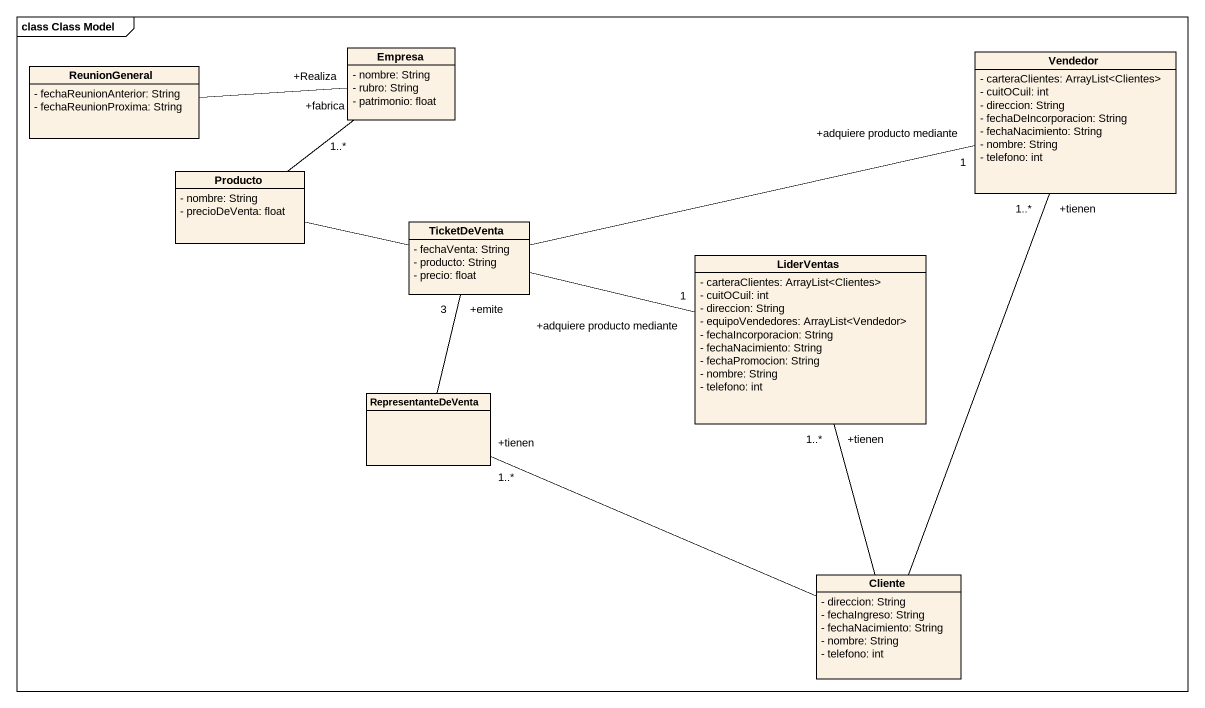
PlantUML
@startuml
mainframe class Class Model
hide circle
hide empty members
skinparam classAttributeIconSize 0
class ReunionGeneral {
  - fechaReunionAnterior: String
  - fechaReunionProxima: String
}
class Empresa {
  - nombre: String
  - rubro: String
  - patrimonio: float
}
class Vendedor {
  - carteraClientes: ArrayList<Clientes>
  - cuitOCuil: int
  - direccion: String
  - fechaDeIncorporacion: String
  - fechaNacimiento: String
  - nombre: String
  - telefono: int
}
class Producto {
  - nombre: String
  - precioDeVenta: float
}
class TicketDeVenta {
  - fechaVenta: String
  - producto: String
  - precio: float
}
class LiderVentas {
  - carteraClientes: ArrayList<Clientes>
  - cuitOCuil: int
  - direccion: String
  - equipoVendedores: ArrayList<Vendedor>
  - fechaIncorporacion: String
  - fechaNacimiento: String
  - fechaPromocion: String
  - nombre: String
  - telefono: int
}
class RepresentanteDeVenta
class Cliente {
  - direccion: String
  - fechaIngreso: String
  - fechaNacimiento: String
  - nombre: String
  - telefono: int
}
ReunionGeneral -right- "+Realiza" Empresa
Empresa "+fabrica\n1..*" -- Producto
Vendedor "+tienen\n1..*" -- Cliente
Producto -right- TicketDeVenta
TicketDeVenta -right- "+adquiere producto mediante\n1" Vendedor
LiderVentas "+adquiere producto mediante\n1" -left- TicketDeVenta
LiderVentas "+tienen\n1..*" -- Cliente
RepresentanteDeVenta -up- "+emite\n3" TicketDeVenta
RepresentanteDeVenta "+tienen\n1..*" -right- Cliente
@enduml
